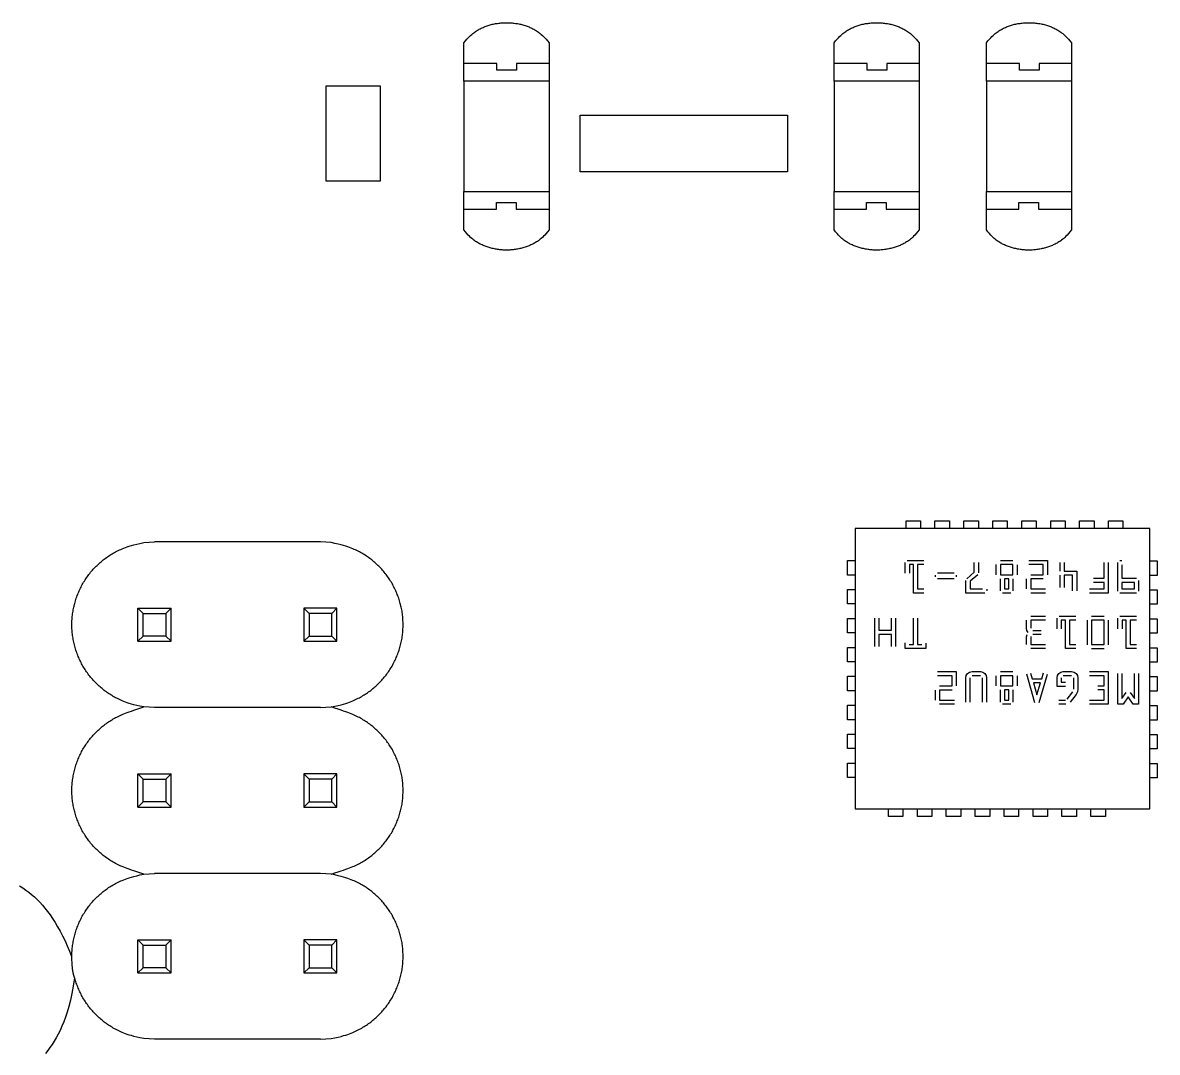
# Model space of a CAD drawing. Header units: inches. Extents: x 0 to 16.6, y 0 to 10.6.
# Drawn here: x 2.737 to 3.89, y 5.6 to 6.647 of the extents above; entities that cross this region are included whole.
import ezdxf

# ---------------------------------------------------------------- set-up
doc = ezdxf.new("R2010")
doc.units = ezdxf.units.IN
doc.header["$LTSCALE"] = 0.5
doc.header["$MEASUREMENT"] = 0
doc.layers.add('Edges', color=7, linetype='Continuous')

# ---------------------------------------------------------------- blocks, each defined once
blk = doc.blocks.new('Arduino Uno pl')
at = {"layer": 'Edges'}
for p, q in [((-21.02, 3.239), (-21.02, 3.553)), ((-19.716, 3.553), (-19.716, 3.239)), ((-15.352, 3.239), (-15.352, 3.553)), ((-14.048, 3.553), (-14.048, 3.239)), ((-13.019, 3.239), (-13.019, 3.553)), ((-11.715, 3.553), (-11.715, 3.239)), ((-20.515, 3.239), (-21.02, 3.239)), ((-21.02, 2.968), (-21.02, 3.239)), ((-20.515, 3.136), (-20.515, 3.239)), ((-20.213, 3.136), (-20.515, 3.136)), ((-19.716, 3.239), (-20.213, 3.239)), ((-20.213, 3.239), (-20.213, 3.136)), ((-19.716, 3.239), (-19.716, 2.968)), ((-14.847, 3.239), (-15.352, 3.239)), ((-15.352, 2.968), (-15.352, 3.239)), ((-14.847, 3.136), (-14.847, 3.239)), ((-14.545, 3.136), (-14.847, 3.136)), ((-14.048, 3.239), (-14.545, 3.239)), ((-14.545, 3.239), (-14.545, 3.136)), ((-14.048, 3.239), (-14.048, 2.968)), ((-12.514, 3.239), (-13.019, 3.239)), ((-13.019, 2.968), (-13.019, 3.239)), ((-12.514, 3.136), (-12.514, 3.239)), ((-12.212, 3.136), (-12.514, 3.136)), ((-11.715, 3.239), (-12.212, 3.239)), ((-12.212, 3.239), (-12.212, 3.136)), ((-11.715, 3.239), (-11.715, 2.968)), ((-19.716, 2.968), (-21.02, 2.968)), ((-21.02, 2.968), (-21.02, 1.277)), ((-19.716, 2.968), (-19.716, 1.277)), ((-14.048, 2.968), (-15.352, 2.968)), ((-15.352, 2.968), (-15.352, 1.277)), ((-14.048, 2.968), (-14.048, 1.277)), ((-11.715, 2.968), (-13.019, 2.968)), ((-13.019, 2.968), (-13.019, 1.277)), ((-11.715, 2.968), (-11.715, 1.277)), ((-23.132, 2.898), (-22.305, 2.898)), ((-23.132, 1.439), (-23.132, 2.898)), ((-22.305, 2.898), (-22.305, 1.439)), ((-19.242, 1.58), (-19.242, 2.445)), ((-19.242, 2.445), (-16.063, 2.445)), ((-16.063, 2.445), (-16.063, 1.58)), ((-16.063, 1.58), (-19.242, 1.58)), ((-22.305, 1.439), (-23.132, 1.439)), ((-21.02, 1.277), (-19.716, 1.277)), ((-21.02, 1.006), (-21.02, 1.277)), ((-19.716, 1.277), (-19.716, 1.006)), ((-15.352, 1.277), (-14.048, 1.277)), ((-15.352, 1.006), (-15.352, 1.277)), ((-14.048, 1.277), (-14.048, 1.006)), ((-13.019, 1.277), (-11.715, 1.277)), ((-13.019, 1.006), (-13.019, 1.277)), ((-11.715, 1.277), (-11.715, 1.006)), ((-20.523, 1.109), (-20.222, 1.109)), ((-20.523, 1.006), (-20.523, 1.109)), ((-20.222, 1.109), (-20.222, 1.006)), ((-14.855, 1.109), (-14.554, 1.109)), ((-14.855, 1.006), (-14.855, 1.109)), ((-14.554, 1.109), (-14.554, 1.006)), ((-12.522, 1.109), (-12.221, 1.109)), ((-12.522, 1.006), (-12.522, 1.109)), ((-12.221, 1.109), (-12.221, 1.006)), ((-21.02, 1.006), (-20.523, 1.006)), ((-21.02, 0.692), (-21.02, 1.006)), ((-20.222, 1.006), (-19.716, 1.006)), ((-19.716, 1.006), (-19.716, 0.692)), ((-15.352, 1.006), (-14.855, 1.006)), ((-15.352, 0.692), (-15.352, 1.006)), ((-14.554, 1.006), (-14.048, 1.006)), ((-14.048, 1.006), (-14.048, 0.692)), ((-13.019, 1.006), (-12.522, 1.006)), ((-13.019, 0.692), (-13.019, 1.006)), ((-12.221, 1.006), (-11.715, 1.006)), ((-11.715, 1.006), (-11.715, 0.692)), ((-14.25, -3.882), (-14.25, -3.764)), ((-14.25, -3.764), (-14.028, -3.764)), ((-14.028, -3.764), (-14.028, -3.882)), ((-13.807, -3.882), (-13.807, -3.764)), ((-13.807, -3.764), (-13.585, -3.764)), ((-13.585, -3.764), (-13.585, -3.882)), ((-13.364, -3.882), (-13.364, -3.764)), ((-13.364, -3.764), (-13.142, -3.764)), ((-13.142, -3.764), (-13.142, -3.882)), ((-12.921, -3.882), (-12.921, -3.764)), ((-12.921, -3.764), (-12.699, -3.764)), ((-12.699, -3.764), (-12.699, -3.882)), ((-12.477, -3.882), (-12.477, -3.764)), ((-12.477, -3.764), (-12.256, -3.764)), ((-12.256, -3.764), (-12.256, -3.882)), ((-12.034, -3.882), (-12.034, -3.764)), ((-12.034, -3.764), (-11.813, -3.764)), ((-11.813, -3.764), (-11.813, -3.882)), ((-11.591, -3.882), (-11.591, -3.764)), ((-11.591, -3.764), (-11.37, -3.764)), ((-11.37, -3.764), (-11.37, -3.882)), ((-11.148, -3.882), (-11.148, -3.764)), ((-11.148, -3.764), (-10.927, -3.764)), ((-10.927, -3.764), (-10.927, -3.882)), ((-14.25, -3.882), (-15.029, -3.882)), ((-15.029, -3.882), (-15.029, -4.375)), ((-14.028, -3.882), (-14.25, -3.882)), ((-13.807, -3.882), (-14.028, -3.882)), ((-13.585, -3.882), (-13.807, -3.882)), ((-13.364, -3.882), (-13.585, -3.882)), ((-13.142, -3.882), (-13.364, -3.882)), ((-12.921, -3.882), (-13.142, -3.882)), ((-12.699, -3.882), (-12.921, -3.882)), ((-12.477, -3.882), (-12.699, -3.882)), ((-12.256, -3.882), (-12.477, -3.882)), ((-12.034, -3.882), (-12.256, -3.882)), ((-11.813, -3.882), (-12.034, -3.882)), ((-11.591, -3.882), (-11.813, -3.882)), ((-11.37, -3.882), (-11.591, -3.882)), ((-11.148, -3.882), (-11.37, -3.882)), ((-10.927, -3.882), (-11.148, -3.882)), ((-10.518, -3.882), (-10.927, -3.882)), ((-10.518, -4.38), (-10.518, -3.882)), ((-25.924, -4.099), (-25.759, -4.088)), ((-23.219, -4.088), (-25.759, -4.088)), ((-23.053, -4.099), (-23.219, -4.088)), ((-15.146, -4.597), (-15.146, -4.375)), ((-15.146, -4.375), (-15.029, -4.375)), ((-15.029, -4.375), (-15.029, -4.597)), ((-14.262, -4.569), (-14.262, -4.405)), ((-14.23, -4.374), (-13.975, -4.374)), ((-14.136, -4.437), (-14.199, -4.437)), ((-14.199, -4.437), (-14.199, -4.569)), ((-14.136, -4.873), (-14.136, -4.437)), ((-13.975, -4.437), (-14.072, -4.437)), ((-14.072, -4.437), (-14.072, -4.81)), ((-13.204, -4.553), (-13.204, -4.406)), ((-13.14, -4.405), (-13.14, -4.565)), ((-12.867, -4.592), (-12.867, -4.437)), ((-12.803, -4.374), (-12.612, -4.374)), ((-12.612, -4.437), (-12.803, -4.437)), ((-12.803, -4.437), (-12.803, -4.592)), ((-12.612, -4.592), (-12.612, -4.437)), ((-12.548, -4.438), (-12.548, -4.592)), ((-12.371, -4.374), (-12.084, -4.374)), ((-12.147, -4.437), (-12.371, -4.437)), ((-12.147, -4.592), (-12.147, -4.437)), ((-12.084, -4.374), (-12.084, -4.592)), ((-11.889, -4.538), (-11.889, -4.405)), ((-11.826, -4.405), (-11.826, -4.537)), ((-11.217, -4.647), (-11.217, -4.405)), ((-11.154, -4.405), (-11.154, -4.873)), ((-11.007, -4.842), (-11.007, -4.406)), ((-10.975, -4.375), (-10.943, -4.375)), ((-10.943, -4.438), (-10.943, -4.647)), ((-10.518, -4.602), (-10.518, -4.38)), ((-10.518, -4.38), (-10.401, -4.38)), ((-10.401, -4.38), (-10.401, -4.602)), ((-15.029, -4.597), (-15.146, -4.597)), ((-15.029, -4.597), (-15.029, -4.819)), ((-13.799, -4.625), (-13.799, -4.597)), ((-13.767, -4.565), (-13.512, -4.565)), ((-13.512, -4.657), (-13.767, -4.657)), ((-13.481, -4.597), (-13.481, -4.625)), ((-13.332, -4.872), (-13.332, -4.678)), ((-13.32, -4.653), (-13.204, -4.553)), ((-13.151, -4.593), (-13.268, -4.692)), ((-13.268, -4.692), (-13.268, -4.809)), ((-12.803, -4.592), (-12.612, -4.592)), ((-12.803, -4.841), (-12.803, -4.655)), ((-12.675, -4.655), (-12.74, -4.655)), ((-12.74, -4.655), (-12.74, -4.81)), ((-12.675, -4.81), (-12.675, -4.655)), ((-12.612, -4.655), (-12.612, -4.841)), ((-12.403, -4.81), (-12.403, -4.656)), ((-12.339, -4.592), (-12.147, -4.592)), ((-12.147, -4.656), (-12.339, -4.656)), ((-12.339, -4.656), (-12.339, -4.81)), ((-11.889, -4.786), (-11.889, -4.601)), ((-11.826, -4.537), (-11.635, -4.537)), ((-11.699, -4.601), (-11.826, -4.601)), ((-11.826, -4.601), (-11.826, -4.786)), ((-11.699, -4.841), (-11.699, -4.601)), ((-11.635, -4.537), (-11.635, -4.841)), ((-11.377, -4.647), (-11.217, -4.647)), ((-10.943, -4.647), (-10.721, -4.647)), ((-10.689, -4.678), (-10.689, -4.842)), ((-10.518, -4.824), (-10.518, -4.602)), ((-10.401, -4.602), (-10.518, -4.602)), ((-15.146, -5.04), (-15.146, -4.819)), ((-15.146, -4.819), (-15.029, -4.819)), ((-15.029, -4.819), (-15.029, -5.04)), ((-14.072, -4.81), (-13.977, -4.81)), ((-13.268, -4.809), (-13.077, -4.809)), ((-13.014, -4.814), (-13.014, -4.841)), ((-12.74, -4.81), (-12.675, -4.81)), ((-12.339, -4.81), (-12.113, -4.81)), ((-11.44, -4.809), (-11.217, -4.809)), ((-11.217, -4.71), (-11.377, -4.71)), ((-11.217, -4.809), (-11.217, -4.71)), ((-10.944, -4.711), (-10.944, -4.81)), ((-10.752, -4.711), (-10.944, -4.711)), ((-10.944, -4.81), (-10.752, -4.81)), ((-10.752, -4.81), (-10.752, -4.711)), ((-10.518, -5.045), (-10.518, -4.824)), ((-10.518, -4.824), (-10.401, -4.824)), ((-10.401, -4.824), (-10.401, -5.045)), ((-13.977, -4.873), (-14.136, -4.873)), ((-13.045, -4.872), (-13.332, -4.872)), ((-12.643, -4.873), (-12.772, -4.873)), ((-12.113, -4.873), (-12.339, -4.873)), ((-11.154, -4.873), (-11.44, -4.873)), ((-10.721, -4.874), (-10.975, -4.874)), ((-26.013, -5.104), (-25.931, -5.185)), ((-26.013, -5.612), (-26.013, -5.104)), ((-26.013, -5.104), (-25.505, -5.104)), ((-25.931, -5.531), (-25.931, -5.185)), ((-25.931, -5.185), (-25.586, -5.185)), ((-25.505, -5.104), (-25.586, -5.185)), ((-25.586, -5.185), (-25.586, -5.531)), ((-25.505, -5.612), (-25.505, -5.104)), ((-23.473, -5.104), (-23.391, -5.185)), ((-22.965, -5.104), (-23.473, -5.104)), ((-23.473, -5.104), (-23.473, -5.612)), ((-23.046, -5.185), (-23.391, -5.185)), ((-23.391, -5.185), (-23.391, -5.531)), ((-22.965, -5.104), (-23.046, -5.185)), ((-23.046, -5.531), (-23.046, -5.185)), ((-22.965, -5.612), (-22.965, -5.104)), ((-15.029, -5.04), (-15.146, -5.04)), ((-15.029, -5.04), (-15.029, -5.262)), ((-10.518, -5.267), (-10.518, -5.045)), ((-10.401, -5.045), (-10.518, -5.045)), ((-15.146, -5.483), (-15.146, -5.262)), ((-15.146, -5.262), (-15.029, -5.262)), ((-15.029, -5.262), (-15.029, -5.483)), ((-14.729, -5.692), (-14.729, -5.256)), ((-14.666, -5.256), (-14.666, -5.443)), ((-14.474, -5.443), (-14.474, -5.256)), ((-14.41, -5.256), (-14.41, -5.692)), ((-14.136, -5.66), (-14.136, -5.256)), ((-14.072, -5.256), (-14.072, -5.66)), ((-12.404, -5.411), (-12.404, -5.288)), ((-12.34, -5.225), (-12.116, -5.225)), ((-12.116, -5.288), (-12.339, -5.288)), ((-12.339, -5.288), (-12.339, -5.411)), ((-11.935, -5.42), (-11.935, -5.256)), ((-11.904, -5.225), (-11.648, -5.225)), ((-11.809, -5.288), (-11.872, -5.288)), ((-11.872, -5.288), (-11.872, -5.42)), ((-11.809, -5.724), (-11.809, -5.288)), ((-11.648, -5.288), (-11.746, -5.288)), ((-11.746, -5.288), (-11.746, -5.661)), ((-11.47, -5.664), (-11.47, -5.286)), ((-11.41, -5.225), (-11.213, -5.225)), ((-11.408, -5.288), (-11.408, -5.661)), ((-11.215, -5.288), (-11.408, -5.288)), ((-11.215, -5.661), (-11.215, -5.288)), ((-11.152, -5.286), (-11.152, -5.664)), ((-11.004, -5.42), (-11.004, -5.256)), ((-10.973, -5.225), (-10.718, -5.225)), ((-10.878, -5.288), (-10.941, -5.288)), ((-10.941, -5.288), (-10.941, -5.42)), ((-10.878, -5.724), (-10.878, -5.288)), ((-10.718, -5.288), (-10.815, -5.288)), ((-10.815, -5.288), (-10.815, -5.661)), ((-10.518, -5.488), (-10.518, -5.267)), ((-10.518, -5.267), (-10.401, -5.267)), ((-10.401, -5.267), (-10.401, -5.488)), ((-26.013, -5.612), (-25.931, -5.531)), ((-25.586, -5.531), (-25.931, -5.531)), ((-25.505, -5.612), (-25.586, -5.531)), ((-23.473, -5.612), (-23.391, -5.531)), ((-23.391, -5.531), (-23.046, -5.531)), ((-22.965, -5.612), (-23.046, -5.531)), ((-15.029, -5.483), (-15.146, -5.483)), ((-15.029, -5.483), (-15.029, -5.705)), ((-14.666, -5.443), (-14.474, -5.443)), ((-14.473, -5.506), (-14.666, -5.506)), ((-14.666, -5.506), (-14.666, -5.692)), ((-14.473, -5.692), (-14.473, -5.506)), ((-12.397, -5.445), (-12.404, -5.411)), ((-12.403, -5.542), (-12.396, -5.505)), ((-12.403, -5.661), (-12.403, -5.542)), ((-12.377, -5.475), (-12.397, -5.445)), ((-12.34, -5.539), (-12.34, -5.661)), ((-12.18, -5.507), (-12.308, -5.507)), ((-12.307, -5.444), (-12.18, -5.444)), ((-10.518, -5.71), (-10.518, -5.488)), ((-10.401, -5.488), (-10.518, -5.488)), ((-26.013, -5.612), (-25.505, -5.612)), ((-23.473, -5.612), (-22.965, -5.612)), ((-15.146, -5.926), (-15.146, -5.705)), ((-15.146, -5.705), (-15.029, -5.705)), ((-15.029, -5.705), (-15.029, -5.926)), ((-14.264, -5.723), (-14.264, -5.637)), ((-13.945, -5.723), (-14.264, -5.723)), ((-14.2, -5.66), (-14.136, -5.66)), ((-14.072, -5.66), (-14.008, -5.66)), ((-13.945, -5.638), (-13.945, -5.723)), ((-12.34, -5.661), (-12.114, -5.661)), ((-12.114, -5.724), (-12.34, -5.724)), ((-11.65, -5.724), (-11.809, -5.724)), ((-11.746, -5.661), (-11.65, -5.661)), ((-11.213, -5.725), (-11.41, -5.725)), ((-11.408, -5.661), (-11.215, -5.661)), ((-10.719, -5.724), (-10.878, -5.724)), ((-10.815, -5.661), (-10.719, -5.661)), ((-10.518, -5.931), (-10.518, -5.71)), ((-10.518, -5.71), (-10.401, -5.71)), ((-10.401, -5.71), (-10.401, -5.931)), ((-15.029, -5.926), (-15.146, -5.926)), ((-15.029, -5.926), (-15.029, -6.148)), ((-13.767, -6.076), (-13.48, -6.076)), ((-13.48, -6.076), (-13.48, -6.294)), ((-13.275, -6.082), (-13.239, -6.075)), ((-13.239, -6.075), (-13.109, -6.075)), ((-13.109, -6.075), (-13.073, -6.082)), ((-13.073, -6.082), (-13.042, -6.103)), ((-12.803, -6.076), (-12.612, -6.076)), ((-11.909, -6.103), (-11.878, -6.082)), ((-11.878, -6.082), (-11.842, -6.075)), ((-11.842, -6.075), (-11.713, -6.075)), ((-11.713, -6.075), (-11.677, -6.082)), ((-11.677, -6.082), (-11.646, -6.103)), ((-11.44, -6.075), (-11.154, -6.075)), ((-11.154, -6.075), (-11.154, -6.575)), ((-10.518, -6.153), (-10.518, -5.931)), ((-10.401, -5.931), (-10.518, -5.931)), ((-15.146, -6.369), (-15.146, -6.148)), ((-15.146, -6.148), (-15.029, -6.148)), ((-15.029, -6.148), (-15.029, -6.369)), ((-13.543, -6.139), (-13.767, -6.139)), ((-13.543, -6.294), (-13.543, -6.139)), ((-13.334, -6.171), (-13.327, -6.134)), ((-13.334, -6.543), (-13.334, -6.171)), ((-13.327, -6.134), (-13.306, -6.103)), ((-13.306, -6.103), (-13.275, -6.082)), ((-13.27, -6.17), (-13.27, -6.543)), ((-13.109, -6.139), (-13.239, -6.139)), ((-13.078, -6.543), (-13.078, -6.17)), ((-13.042, -6.103), (-13.021, -6.134)), ((-13.021, -6.134), (-13.015, -6.17)), ((-13.015, -6.17), (-13.015, -6.543)), ((-12.867, -6.294), (-12.867, -6.139)), ((-12.612, -6.139), (-12.803, -6.139)), ((-12.803, -6.139), (-12.803, -6.294)), ((-12.612, -6.294), (-12.612, -6.139)), ((-12.548, -6.14), (-12.548, -6.294)), ((-12.275, -6.555), (-12.401, -6.116)), ((-12.341, -6.098), (-12.316, -6.184)), ((-12.316, -6.184), (-12.172, -6.184)), ((-12.191, -6.248), (-12.298, -6.248)), ((-12.298, -6.248), (-12.245, -6.429)), ((-12.245, -6.429), (-12.191, -6.248)), ((-12.086, -6.119), (-12.214, -6.552)), ((-12.172, -6.184), (-12.144, -6.092)), ((-11.937, -6.17), (-11.93, -6.134)), ((-11.937, -6.302), (-11.937, -6.17)), ((-11.93, -6.134), (-11.909, -6.103)), ((-11.873, -6.17), (-11.873, -6.238)), ((-11.873, -6.238), (-11.808, -6.238)), ((-11.713, -6.138), (-11.842, -6.138)), ((-11.682, -6.346), (-11.682, -6.171)), ((-11.646, -6.103), (-11.625, -6.134)), ((-11.625, -6.134), (-11.618, -6.17)), ((-11.618, -6.17), (-11.618, -6.345)), ((-11.217, -6.138), (-11.441, -6.138)), ((-11.217, -6.293), (-11.217, -6.138)), ((-11.007, -6.575), (-11.007, -6.107)), ((-10.943, -6.107), (-10.943, -6.487)), ((-10.75, -6.488), (-10.75, -6.107)), ((-10.687, -6.107), (-10.687, -6.575)), ((-10.518, -6.374), (-10.518, -6.153)), ((-10.518, -6.153), (-10.401, -6.153)), ((-10.401, -6.153), (-10.401, -6.374)), ((-15.029, -6.369), (-15.146, -6.369)), ((-15.029, -6.369), (-15.029, -6.591)), ((-13.799, -6.512), (-13.799, -6.358)), ((-13.735, -6.294), (-13.543, -6.294)), ((-13.543, -6.358), (-13.735, -6.358)), ((-13.735, -6.358), (-13.735, -6.512)), ((-12.803, -6.294), (-12.612, -6.294)), ((-12.803, -6.543), (-12.803, -6.357)), ((-12.675, -6.357), (-12.74, -6.357)), ((-12.74, -6.357), (-12.74, -6.512)), ((-12.675, -6.512), (-12.675, -6.357)), ((-12.612, -6.357), (-12.612, -6.543)), ((-11.808, -6.302), (-11.937, -6.302)), ((-11.781, -6.497), (-11.693, -6.383)), ((-11.643, -6.424), (-11.736, -6.543)), ((-11.624, -6.388), (-11.643, -6.424)), ((-11.618, -6.345), (-11.624, -6.388)), ((-11.313, -6.293), (-11.217, -6.293)), ((-11.217, -6.357), (-11.313, -6.357)), ((-11.217, -6.511), (-11.217, -6.357)), ((-10.943, -6.487), (-10.879, -6.396)), ((-10.815, -6.395), (-10.75, -6.488)), ((-10.518, -6.596), (-10.518, -6.374)), ((-10.401, -6.374), (-10.518, -6.374)), ((-15.146, -6.813), (-15.146, -6.591)), ((-15.146, -6.591), (-15.029, -6.591)), ((-15.029, -6.591), (-15.029, -6.813)), ((-13.735, -6.512), (-13.509, -6.512)), ((-13.509, -6.575), (-13.735, -6.575)), ((-12.643, -6.575), (-12.772, -6.575)), ((-12.74, -6.512), (-12.675, -6.512)), ((-11.907, -6.511), (-11.807, -6.511)), ((-11.802, -6.575), (-11.907, -6.575)), ((-11.44, -6.511), (-11.217, -6.511)), ((-11.154, -6.575), (-11.44, -6.575)), ((-10.926, -6.575), (-11.007, -6.575)), ((-10.846, -6.462), (-10.926, -6.575)), ((-10.769, -6.575), (-10.846, -6.462)), ((-10.687, -6.575), (-10.769, -6.575)), ((-10.518, -6.817), (-10.518, -6.596)), ((-10.518, -6.596), (-10.401, -6.596)), ((-10.401, -6.596), (-10.401, -6.817)), ((-25.759, -6.628), (-25.924, -6.617)), ((-23.219, -6.628), (-25.759, -6.628)), ((-23.219, -6.628), (-23.053, -6.617)), ((-15.029, -6.813), (-15.146, -6.813)), ((-15.029, -6.813), (-15.029, -7.034)), ((-10.518, -7.039), (-10.518, -6.817)), ((-10.401, -6.817), (-10.518, -6.817)), ((-15.146, -7.256), (-15.146, -7.034)), ((-15.146, -7.034), (-15.029, -7.034)), ((-15.029, -7.034), (-15.029, -7.256)), ((-10.518, -7.261), (-10.518, -7.039)), ((-10.518, -7.039), (-10.401, -7.039)), ((-10.401, -7.039), (-10.401, -7.261)), ((-15.029, -7.256), (-15.146, -7.256)), ((-15.029, -7.256), (-15.029, -7.477)), ((-10.518, -7.482), (-10.518, -7.261)), ((-10.401, -7.261), (-10.518, -7.261)), ((-26.013, -7.644), (-25.931, -7.725)), ((-26.013, -8.152), (-26.013, -7.644)), ((-26.013, -7.644), (-25.505, -7.644)), ((-25.505, -7.644), (-25.586, -7.725)), ((-25.505, -8.152), (-25.505, -7.644)), ((-23.473, -7.644), (-23.391, -7.725)), ((-22.965, -7.644), (-23.473, -7.644)), ((-23.473, -7.644), (-23.473, -8.152)), ((-22.965, -7.644), (-23.046, -7.725)), ((-22.965, -8.152), (-22.965, -7.644)), ((-15.146, -7.699), (-15.146, -7.477)), ((-15.146, -7.477), (-15.029, -7.477)), ((-15.029, -7.477), (-15.029, -7.699)), ((-10.518, -7.704), (-10.518, -7.482)), ((-10.518, -7.482), (-10.401, -7.482)), ((-10.401, -7.482), (-10.401, -7.704)), ((-25.931, -8.071), (-25.931, -7.725)), ((-25.931, -7.725), (-25.586, -7.725)), ((-25.586, -7.725), (-25.586, -8.071)), ((-23.046, -7.725), (-23.391, -7.725)), ((-23.391, -7.725), (-23.391, -8.071)), ((-23.046, -8.071), (-23.046, -7.725)), ((-15.029, -7.699), (-15.146, -7.699)), ((-15.029, -7.699), (-15.029, -8.178)), ((-10.518, -8.178), (-10.518, -7.704)), ((-10.401, -7.704), (-10.518, -7.704)), ((-26.013, -8.152), (-25.931, -8.071)), ((-26.013, -8.152), (-25.505, -8.152)), ((-25.586, -8.071), (-25.931, -8.071)), ((-25.505, -8.152), (-25.586, -8.071)), ((-23.473, -8.152), (-23.391, -8.071)), ((-23.473, -8.152), (-22.965, -8.152)), ((-23.391, -8.071), (-23.046, -8.071)), ((-22.965, -8.152), (-23.046, -8.071)), ((-15.029, -8.178), (-14.519, -8.178)), ((-14.519, -8.295), (-14.519, -8.178)), ((-14.519, -8.178), (-14.298, -8.178)), ((-14.298, -8.295), (-14.519, -8.295)), ((-14.298, -8.178), (-14.076, -8.178)), ((-14.298, -8.178), (-14.298, -8.295)), ((-14.076, -8.295), (-14.076, -8.178)), ((-14.076, -8.178), (-13.854, -8.178)), ((-13.854, -8.295), (-14.076, -8.295)), ((-13.854, -8.178), (-13.633, -8.178)), ((-13.854, -8.178), (-13.854, -8.295)), ((-13.633, -8.295), (-13.633, -8.178)), ((-13.633, -8.178), (-13.411, -8.178)), ((-13.411, -8.295), (-13.633, -8.295)), ((-13.411, -8.178), (-13.19, -8.178)), ((-13.411, -8.178), (-13.411, -8.295)), ((-13.19, -8.295), (-13.19, -8.178)), ((-13.19, -8.178), (-12.968, -8.178)), ((-12.968, -8.295), (-13.19, -8.295)), ((-12.968, -8.178), (-12.747, -8.178)), ((-12.968, -8.178), (-12.968, -8.295)), ((-12.747, -8.295), (-12.747, -8.178)), ((-12.747, -8.178), (-12.525, -8.178)), ((-12.525, -8.295), (-12.747, -8.295)), ((-12.525, -8.178), (-12.304, -8.178)), ((-12.525, -8.178), (-12.525, -8.295)), ((-12.304, -8.295), (-12.304, -8.178)), ((-12.304, -8.178), (-12.082, -8.178)), ((-12.082, -8.295), (-12.304, -8.295)), ((-12.082, -8.178), (-11.861, -8.178)), ((-12.082, -8.178), (-12.082, -8.295)), ((-11.861, -8.295), (-11.861, -8.178)), ((-11.861, -8.178), (-11.639, -8.178)), ((-11.639, -8.295), (-11.861, -8.295)), ((-11.639, -8.178), (-11.417, -8.178)), ((-11.639, -8.178), (-11.639, -8.295)), ((-11.417, -8.295), (-11.417, -8.178)), ((-11.417, -8.178), (-11.196, -8.178)), ((-11.196, -8.295), (-11.417, -8.295)), ((-11.196, -8.178), (-10.518, -8.178)), ((-11.196, -8.178), (-11.196, -8.295)), ((-25.924, -9.179), (-25.759, -9.168)), ((-23.219, -9.168), (-25.759, -9.168)), ((-23.053, -9.179), (-23.219, -9.168)), ((-26.013, -10.184), (-25.931, -10.265)), ((-26.013, -10.692), (-26.013, -10.184)), ((-26.013, -10.184), (-25.505, -10.184)), ((-25.505, -10.184), (-25.586, -10.265)), ((-25.505, -10.692), (-25.505, -10.184)), ((-23.473, -10.184), (-23.391, -10.265)), ((-22.965, -10.184), (-23.473, -10.184)), ((-23.473, -10.184), (-23.473, -10.692)), ((-22.965, -10.184), (-23.046, -10.265)), ((-22.965, -10.692), (-22.965, -10.184)), ((-25.931, -10.611), (-25.931, -10.265)), ((-25.931, -10.265), (-25.586, -10.265)), ((-25.586, -10.265), (-25.586, -10.611)), ((-23.046, -10.265), (-23.391, -10.265)), ((-23.391, -10.265), (-23.391, -10.611)), ((-23.046, -10.611), (-23.046, -10.265)), ((-26.013, -10.692), (-25.931, -10.611)), ((-26.013, -10.692), (-25.505, -10.692)), ((-25.586, -10.611), (-25.931, -10.611)), ((-25.505, -10.692), (-25.586, -10.611)), ((-23.473, -10.692), (-23.391, -10.611)), ((-23.473, -10.692), (-22.965, -10.692)), ((-23.391, -10.611), (-23.046, -10.611)), ((-22.965, -10.692), (-23.046, -10.611)), ((-25.759, -11.708), (-25.924, -11.697)), ((-23.219, -11.708), (-25.759, -11.708)), ((-23.219, -11.708), (-23.053, -11.697))]:
    blk.add_line(p, q, dxfattribs=at)
for points in [[(-21.02, 3.553), (-20.996, 3.584), (-20.974, 3.611), (-20.954, 3.634), (-20.935, 3.653), (-20.918, 3.67), (-20.901, 3.685), (-20.885, 3.698), (-20.87, 3.71), (-20.855, 3.721), (-20.841, 3.731), (-20.827, 3.74), (-20.813, 3.749), (-20.799, 3.757), (-20.785, 3.765), (-20.771, 3.772), (-20.756, 3.779), (-20.742, 3.786), (-20.727, 3.792), (-20.713, 3.799), (-20.697, 3.805), (-20.682, 3.81), (-20.667, 3.816), (-20.651, 3.821), (-20.635, 3.826), (-20.62, 3.83), (-20.603, 3.835), (-20.587, 3.839), (-20.571, 3.842), (-20.554, 3.846), (-20.538, 3.849), (-20.521, 3.852), (-20.504, 3.854), (-20.488, 3.857), (-20.471, 3.859), (-20.454, 3.86), (-20.437, 3.862), (-20.42, 3.863), (-20.403, 3.864), (-20.385, 3.864), (-20.368, 3.864), (-20.351, 3.864), (-20.334, 3.864), (-20.317, 3.863), (-20.3, 3.862), (-20.283, 3.86), (-20.266, 3.859), (-20.249, 3.857), (-20.232, 3.854), (-20.215, 3.852), (-20.199, 3.849), (-20.182, 3.846), (-20.166, 3.842), (-20.149, 3.839), (-20.133, 3.835), (-20.117, 3.83), (-20.101, 3.826), (-20.085, 3.821), (-20.07, 3.816), (-20.054, 3.81), (-20.039, 3.805), (-20.024, 3.799), (-20.009, 3.792), (-19.995, 3.786), (-19.98, 3.779), (-19.966, 3.772), (-19.952, 3.765), (-19.938, 3.757), (-19.924, 3.749), (-19.91, 3.74), (-19.896, 3.731), (-19.881, 3.721), (-19.867, 3.71), (-19.851, 3.698), (-19.836, 3.685), (-19.819, 3.67), (-19.801, 3.653), (-19.782, 3.634), (-19.762, 3.611), (-19.74, 3.584), (-19.716, 3.553)], [(-15.352, 3.553), (-15.328, 3.584), (-15.306, 3.611), (-15.286, 3.634), (-15.267, 3.653), (-15.25, 3.67), (-15.233, 3.685), (-15.217, 3.698), (-15.202, 3.71), (-15.187, 3.721), (-15.173, 3.731), (-15.159, 3.74), (-15.145, 3.749), (-15.131, 3.757), (-15.117, 3.765), (-15.103, 3.772), (-15.088, 3.779), (-15.074, 3.786), (-15.059, 3.792), (-15.045, 3.799), (-15.029, 3.805), (-15.014, 3.81), (-14.999, 3.816), (-14.983, 3.821), (-14.967, 3.826), (-14.952, 3.83), (-14.935, 3.835), (-14.919, 3.839), (-14.903, 3.842), (-14.886, 3.846), (-14.87, 3.849), (-14.853, 3.852), (-14.836, 3.854), (-14.82, 3.857), (-14.803, 3.859), (-14.786, 3.86), (-14.769, 3.862), (-14.752, 3.863), (-14.735, 3.864), (-14.717, 3.864), (-14.7, 3.864), (-14.683, 3.864), (-14.666, 3.864), (-14.649, 3.863), (-14.632, 3.862), (-14.615, 3.86), (-14.598, 3.859), (-14.581, 3.857), (-14.564, 3.854), (-14.547, 3.852), (-14.531, 3.849), (-14.514, 3.846), (-14.498, 3.842), (-14.481, 3.839), (-14.465, 3.835), (-14.449, 3.83), (-14.433, 3.826), (-14.417, 3.821), (-14.402, 3.816), (-14.386, 3.81), (-14.371, 3.805), (-14.356, 3.799), (-14.341, 3.792), (-14.327, 3.786), (-14.312, 3.779), (-14.298, 3.772), (-14.284, 3.765), (-14.27, 3.757), (-14.256, 3.749), (-14.242, 3.74), (-14.228, 3.731), (-14.213, 3.721), (-14.199, 3.71), (-14.183, 3.698), (-14.168, 3.685), (-14.151, 3.67), (-14.133, 3.653), (-14.114, 3.634), (-14.094, 3.611), (-14.072, 3.584), (-14.048, 3.553)], [(-13.019, 3.553), (-12.995, 3.584), (-12.973, 3.611), (-12.953, 3.634), (-12.934, 3.653), (-12.917, 3.67), (-12.9, 3.685), (-12.884, 3.698), (-12.869, 3.71), (-12.854, 3.721), (-12.84, 3.731), (-12.826, 3.74), (-12.812, 3.749), (-12.798, 3.757), (-12.784, 3.765), (-12.77, 3.772), (-12.755, 3.779), (-12.741, 3.786), (-12.726, 3.792), (-12.712, 3.799), (-12.696, 3.805), (-12.681, 3.81), (-12.666, 3.816), (-12.65, 3.821), (-12.634, 3.826), (-12.619, 3.83), (-12.602, 3.835), (-12.586, 3.839), (-12.57, 3.842), (-12.553, 3.846), (-12.537, 3.849), (-12.52, 3.852), (-12.503, 3.854), (-12.487, 3.857), (-12.47, 3.859), (-12.453, 3.86), (-12.436, 3.862), (-12.419, 3.863), (-12.402, 3.864), (-12.384, 3.864), (-12.367, 3.864), (-12.35, 3.864), (-12.333, 3.864), (-12.316, 3.863), (-12.299, 3.862), (-12.282, 3.86), (-12.265, 3.859), (-12.248, 3.857), (-12.231, 3.854), (-12.214, 3.852), (-12.198, 3.849), (-12.181, 3.846), (-12.165, 3.842), (-12.148, 3.839), (-12.132, 3.835), (-12.116, 3.83), (-12.1, 3.826), (-12.084, 3.821), (-12.069, 3.816), (-12.053, 3.81), (-12.038, 3.805), (-12.023, 3.799), (-12.008, 3.792), (-11.994, 3.786), (-11.979, 3.779), (-11.965, 3.772), (-11.951, 3.765), (-11.937, 3.757), (-11.923, 3.749), (-11.909, 3.74), (-11.895, 3.731), (-11.88, 3.721), (-11.866, 3.71), (-11.85, 3.698), (-11.835, 3.685), (-11.818, 3.67), (-11.8, 3.653), (-11.781, 3.634), (-11.761, 3.611), (-11.739, 3.584), (-11.715, 3.553)], [(-19.716, 0.692), (-19.74, 0.661), (-19.762, 0.634), (-19.782, 0.611), (-19.801, 0.592), (-19.819, 0.575), (-19.836, 0.56), (-19.851, 0.547), (-19.867, 0.535), (-19.881, 0.524), (-19.896, 0.514), (-19.91, 0.505), (-19.924, 0.496), (-19.938, 0.488), (-19.952, 0.48), (-19.966, 0.473), (-19.98, 0.466), (-19.995, 0.459), (-20.009, 0.453), (-20.024, 0.446), (-20.039, 0.44), (-20.054, 0.435), (-20.07, 0.429), (-20.085, 0.424), (-20.101, 0.419), (-20.117, 0.415), (-20.133, 0.41), (-20.149, 0.406), (-20.166, 0.403), (-20.182, 0.399), (-20.199, 0.396), (-20.215, 0.393), (-20.232, 0.391), (-20.249, 0.388), (-20.266, 0.386), (-20.283, 0.385), (-20.3, 0.383), (-20.317, 0.382), (-20.334, 0.382), (-20.351, 0.381), (-20.368, 0.381), (-20.385, 0.381), (-20.403, 0.382), (-20.42, 0.382), (-20.437, 0.383), (-20.454, 0.385), (-20.471, 0.386), (-20.488, 0.388), (-20.504, 0.391), (-20.521, 0.393), (-20.538, 0.396), (-20.554, 0.399), (-20.571, 0.403), (-20.587, 0.406), (-20.603, 0.41), (-20.62, 0.415), (-20.635, 0.419), (-20.651, 0.424), (-20.667, 0.429), (-20.682, 0.435), (-20.697, 0.44), (-20.713, 0.446), (-20.727, 0.453), (-20.742, 0.459), (-20.756, 0.466), (-20.771, 0.473), (-20.785, 0.48), (-20.799, 0.488), (-20.813, 0.496), (-20.827, 0.505), (-20.841, 0.514), (-20.855, 0.524), (-20.87, 0.535), (-20.885, 0.547), (-20.901, 0.56), (-20.918, 0.575), (-20.935, 0.592), (-20.954, 0.611), (-20.974, 0.634), (-20.996, 0.661), (-21.02, 0.692)], [(-14.048, 0.692), (-14.072, 0.661), (-14.094, 0.634), (-14.114, 0.611), (-14.133, 0.592), (-14.151, 0.575), (-14.168, 0.56), (-14.183, 0.547), (-14.199, 0.535), (-14.213, 0.524), (-14.228, 0.514), (-14.242, 0.505), (-14.256, 0.496), (-14.27, 0.488), (-14.284, 0.48), (-14.298, 0.473), (-14.312, 0.466), (-14.327, 0.459), (-14.341, 0.453), (-14.356, 0.446), (-14.371, 0.44), (-14.386, 0.435), (-14.402, 0.429), (-14.417, 0.424), (-14.433, 0.419), (-14.449, 0.415), (-14.465, 0.41), (-14.481, 0.406), (-14.498, 0.403), (-14.514, 0.399), (-14.531, 0.396), (-14.547, 0.393), (-14.564, 0.391), (-14.581, 0.388), (-14.598, 0.386), (-14.615, 0.385), (-14.632, 0.383), (-14.649, 0.382), (-14.666, 0.382), (-14.683, 0.381), (-14.7, 0.381), (-14.717, 0.381), (-14.735, 0.382), (-14.752, 0.382), (-14.769, 0.383), (-14.786, 0.385), (-14.803, 0.386), (-14.82, 0.388), (-14.836, 0.391), (-14.853, 0.393), (-14.87, 0.396), (-14.886, 0.399), (-14.903, 0.403), (-14.919, 0.406), (-14.935, 0.41), (-14.952, 0.415), (-14.967, 0.419), (-14.983, 0.424), (-14.999, 0.429), (-15.014, 0.435), (-15.029, 0.44), (-15.045, 0.446), (-15.059, 0.453), (-15.074, 0.459), (-15.088, 0.466), (-15.103, 0.473), (-15.117, 0.48), (-15.131, 0.488), (-15.145, 0.496), (-15.159, 0.505), (-15.173, 0.514), (-15.187, 0.524), (-15.202, 0.535), (-15.217, 0.547), (-15.233, 0.56), (-15.25, 0.575), (-15.267, 0.592), (-15.286, 0.611), (-15.306, 0.634), (-15.328, 0.661), (-15.352, 0.692)], [(-11.715, 0.692), (-11.739, 0.661), (-11.761, 0.634), (-11.781, 0.611), (-11.8, 0.592), (-11.818, 0.575), (-11.835, 0.56), (-11.85, 0.547), (-11.866, 0.535), (-11.88, 0.524), (-11.895, 0.514), (-11.909, 0.505), (-11.923, 0.496), (-11.937, 0.488), (-11.951, 0.48), (-11.965, 0.473), (-11.979, 0.466), (-11.994, 0.459), (-12.008, 0.453), (-12.023, 0.446), (-12.038, 0.44), (-12.053, 0.435), (-12.069, 0.429), (-12.084, 0.424), (-12.1, 0.419), (-12.116, 0.415), (-12.132, 0.41), (-12.148, 0.406), (-12.165, 0.403), (-12.181, 0.399), (-12.198, 0.396), (-12.214, 0.393), (-12.231, 0.391), (-12.248, 0.388), (-12.265, 0.386), (-12.282, 0.385), (-12.299, 0.383), (-12.316, 0.382), (-12.333, 0.382), (-12.35, 0.381), (-12.367, 0.381), (-12.384, 0.381), (-12.402, 0.382), (-12.419, 0.382), (-12.436, 0.383), (-12.453, 0.385), (-12.47, 0.386), (-12.487, 0.388), (-12.503, 0.391), (-12.52, 0.393), (-12.537, 0.396), (-12.553, 0.399), (-12.57, 0.403), (-12.586, 0.406), (-12.602, 0.41), (-12.619, 0.415), (-12.634, 0.419), (-12.65, 0.424), (-12.666, 0.429), (-12.681, 0.435), (-12.696, 0.44), (-12.712, 0.446), (-12.726, 0.453), (-12.741, 0.459), (-12.755, 0.466), (-12.77, 0.473), (-12.784, 0.48), (-12.798, 0.488), (-12.812, 0.496), (-12.826, 0.505), (-12.84, 0.514), (-12.854, 0.524), (-12.869, 0.535), (-12.884, 0.547), (-12.9, 0.56), (-12.917, 0.575), (-12.934, 0.592), (-12.953, 0.611), (-12.973, 0.634), (-12.995, 0.661), (-13.019, 0.692)], [(-25.924, -6.617), (-25.982, -6.605), (-26.032, -6.594), (-26.076, -6.583), (-26.114, -6.572), (-26.148, -6.562), (-26.178, -6.552), (-26.205, -6.542), (-26.23, -6.533), (-26.254, -6.523), (-26.276, -6.514), (-26.297, -6.504), (-26.317, -6.495), (-26.337, -6.485), (-26.355, -6.475), (-26.374, -6.465), (-26.392, -6.455), (-26.41, -6.444), (-26.427, -6.434), (-26.445, -6.423), (-26.462, -6.411), (-26.479, -6.4), (-26.496, -6.388), (-26.513, -6.375), (-26.53, -6.363), (-26.546, -6.35), (-26.562, -6.337), (-26.578, -6.324), (-26.594, -6.31), (-26.609, -6.297), (-26.624, -6.282), (-26.639, -6.268), (-26.654, -6.254), (-26.669, -6.239), (-26.683, -6.224), (-26.697, -6.209), (-26.711, -6.193), (-26.724, -6.177), (-26.738, -6.162), (-26.751, -6.145), (-26.763, -6.129), (-26.776, -6.113), (-26.788, -6.096), (-26.8, -6.079), (-26.812, -6.062), (-26.823, -6.044), (-26.834, -6.027), (-26.845, -6.009), (-26.855, -5.991), (-26.866, -5.973), (-26.876, -5.955), (-26.885, -5.937), (-26.894, -5.918), (-26.903, -5.9), (-26.912, -5.881), (-26.921, -5.862), (-26.929, -5.843), (-26.936, -5.824), (-26.944, -5.804), (-26.951, -5.785), (-26.958, -5.765), (-26.964, -5.746), (-26.971, -5.726), (-26.976, -5.706), (-26.982, -5.686), (-26.987, -5.666), (-26.992, -5.646), (-26.996, -5.626), (-27.001, -5.605), (-27.005, -5.585), (-27.008, -5.564), (-27.011, -5.544), (-27.014, -5.523), (-27.017, -5.503), (-27.019, -5.482), (-27.021, -5.462), (-27.022, -5.441), (-27.024, -5.42), (-27.024, -5.4), (-27.025, -5.379), (-27.025, -5.358), (-27.025, -5.337), (-27.024, -5.317), (-27.024, -5.296), (-27.022, -5.275), (-27.021, -5.255), (-27.019, -5.234), (-27.017, -5.213), (-27.014, -5.193), (-27.011, -5.172), (-27.008, -5.152), (-27.005, -5.132), (-27.001, -5.111), (-26.996, -5.091), (-26.992, -5.071), (-26.987, -5.05), (-26.982, -5.03), (-26.976, -5.01), (-26.971, -4.991), (-26.964, -4.971), (-26.958, -4.951), (-26.951, -4.932), (-26.944, -4.912), (-26.936, -4.893), (-26.929, -4.874), (-26.921, -4.855), (-26.912, -4.836), (-26.903, -4.817), (-26.894, -4.798), (-26.885, -4.78), (-26.876, -4.761), (-26.866, -4.743), (-26.855, -4.725), (-26.845, -4.707), (-26.834, -4.689), (-26.823, -4.672), (-26.812, -4.655), (-26.8, -4.638), (-26.788, -4.621), (-26.776, -4.604), (-26.763, -4.587), (-26.751, -4.571), (-26.738, -4.555), (-26.724, -4.539), (-26.711, -4.523), (-26.697, -4.508), (-26.683, -4.493), (-26.669, -4.478), (-26.654, -4.463), (-26.639, -4.448), (-26.624, -4.434), (-26.609, -4.42), (-26.594, -4.406), (-26.578, -4.393), (-26.562, -4.379), (-26.546, -4.366), (-26.53, -4.354), (-26.513, -4.341), (-26.496, -4.329), (-26.479, -4.317), (-26.462, -4.305), (-26.445, -4.294), (-26.427, -4.283), (-26.41, -4.272), (-26.392, -4.261), (-26.374, -4.251), (-26.355, -4.241), (-26.337, -4.232), (-26.317, -4.222), (-26.297, -4.212), (-26.276, -4.203), (-26.254, -4.193), (-26.23, -4.184), (-26.205, -4.174), (-26.178, -4.164), (-26.148, -4.154), (-26.114, -4.144), (-26.076, -4.133), (-26.032, -4.122), (-25.982, -4.111), (-25.924, -4.099)], [(-23.053, -6.617), (-22.996, -6.605), (-22.945, -6.594), (-22.901, -6.583), (-22.863, -6.572), (-22.829, -6.562), (-22.799, -6.552), (-22.772, -6.542), (-22.747, -6.533), (-22.724, -6.523), (-22.702, -6.514), (-22.68, -6.504), (-22.66, -6.495), (-22.641, -6.485), (-22.622, -6.475), (-22.604, -6.465), (-22.585, -6.455), (-22.568, -6.444), (-22.55, -6.434), (-22.532, -6.423), (-22.515, -6.411), (-22.498, -6.4), (-22.481, -6.388), (-22.464, -6.375), (-22.448, -6.363), (-22.431, -6.35), (-22.415, -6.337), (-22.399, -6.324), (-22.384, -6.31), (-22.368, -6.297), (-22.353, -6.282), (-22.338, -6.268), (-22.323, -6.254), (-22.309, -6.239), (-22.294, -6.224), (-22.28, -6.209), (-22.267, -6.193), (-22.253, -6.177), (-22.24, -6.162), (-22.227, -6.145), (-22.214, -6.129), (-22.201, -6.113), (-22.189, -6.096), (-22.177, -6.079), (-22.166, -6.062), (-22.154, -6.044), (-22.143, -6.027), (-22.132, -6.009), (-22.122, -5.991), (-22.112, -5.973), (-22.102, -5.955), (-22.092, -5.937), (-22.083, -5.918), (-22.074, -5.9), (-22.065, -5.881), (-22.057, -5.862), (-22.049, -5.843), (-22.041, -5.824), (-22.033, -5.804), (-22.026, -5.785), (-22.019, -5.765), (-22.013, -5.746), (-22.007, -5.726), (-22.001, -5.706), (-21.995, -5.686), (-21.99, -5.666), (-21.985, -5.646), (-21.981, -5.626), (-21.977, -5.605), (-21.973, -5.585), (-21.969, -5.564), (-21.966, -5.544), (-21.963, -5.523), (-21.961, -5.503), (-21.958, -5.482), (-21.957, -5.462), (-21.955, -5.441), (-21.954, -5.42), (-21.953, -5.4), (-21.952, -5.379), (-21.952, -5.358), (-21.952, -5.337), (-21.953, -5.317), (-21.954, -5.296), (-21.955, -5.275), (-21.957, -5.255), (-21.958, -5.234), (-21.961, -5.213), (-21.963, -5.193), (-21.966, -5.172), (-21.969, -5.152), (-21.973, -5.132), (-21.977, -5.111), (-21.981, -5.091), (-21.985, -5.071), (-21.99, -5.05), (-21.995, -5.03), (-22.001, -5.01), (-22.007, -4.991), (-22.013, -4.971), (-22.019, -4.951), (-22.026, -4.932), (-22.033, -4.912), (-22.041, -4.893), (-22.049, -4.874), (-22.057, -4.855), (-22.065, -4.836), (-22.074, -4.817), (-22.083, -4.798), (-22.092, -4.78), (-22.102, -4.761), (-22.112, -4.743), (-22.122, -4.725), (-22.132, -4.707), (-22.143, -4.689), (-22.154, -4.672), (-22.166, -4.655), (-22.177, -4.638), (-22.189, -4.621), (-22.201, -4.604), (-22.214, -4.587), (-22.227, -4.571), (-22.24, -4.555), (-22.253, -4.539), (-22.267, -4.523), (-22.28, -4.508), (-22.294, -4.493), (-22.309, -4.478), (-22.323, -4.463), (-22.338, -4.448), (-22.353, -4.434), (-22.368, -4.42), (-22.384, -4.406), (-22.399, -4.393), (-22.415, -4.379), (-22.431, -4.366), (-22.448, -4.354), (-22.464, -4.341), (-22.481, -4.329), (-22.498, -4.317), (-22.515, -4.305), (-22.532, -4.294), (-22.55, -4.283), (-22.568, -4.272), (-22.585, -4.261), (-22.604, -4.251), (-22.622, -4.241), (-22.641, -4.232), (-22.66, -4.222), (-22.68, -4.212), (-22.702, -4.203), (-22.724, -4.193), (-22.747, -4.184), (-22.772, -4.174), (-22.799, -4.164), (-22.829, -4.154), (-22.863, -4.144), (-22.901, -4.133), (-22.945, -4.122), (-22.996, -4.111), (-23.053, -4.099)], [(-25.924, -9.179), (-25.982, -9.16), (-26.032, -9.143), (-26.076, -9.128), (-26.114, -9.115), (-26.148, -9.103), (-26.178, -9.092), (-26.205, -9.082), (-26.23, -9.073), (-26.254, -9.063), (-26.276, -9.054), (-26.297, -9.044), (-26.317, -9.035), (-26.337, -9.025), (-26.355, -9.015), (-26.374, -9.005), (-26.392, -8.995), (-26.41, -8.984), (-26.427, -8.974), (-26.445, -8.963), (-26.462, -8.951), (-26.479, -8.94), (-26.496, -8.928), (-26.513, -8.915), (-26.53, -8.903), (-26.546, -8.89), (-26.562, -8.877), (-26.578, -8.864), (-26.594, -8.85), (-26.609, -8.837), (-26.624, -8.822), (-26.639, -8.808), (-26.654, -8.794), (-26.669, -8.779), (-26.683, -8.764), (-26.697, -8.749), (-26.711, -8.733), (-26.724, -8.717), (-26.738, -8.702), (-26.751, -8.685), (-26.763, -8.669), (-26.776, -8.653), (-26.788, -8.636), (-26.8, -8.619), (-26.812, -8.602), (-26.823, -8.584), (-26.834, -8.567), (-26.845, -8.549), (-26.855, -8.531), (-26.866, -8.513), (-26.876, -8.495), (-26.885, -8.477), (-26.894, -8.458), (-26.903, -8.44), (-26.912, -8.421), (-26.921, -8.402), (-26.929, -8.383), (-26.936, -8.364), (-26.944, -8.344), (-26.951, -8.325), (-26.958, -8.305), (-26.964, -8.286), (-26.971, -8.266), (-26.976, -8.246), (-26.982, -8.226), (-26.987, -8.206), (-26.992, -8.186), (-26.996, -8.166), (-27.001, -8.145), (-27.005, -8.125), (-27.008, -8.104), (-27.011, -8.084), (-27.014, -8.063), (-27.017, -8.043), (-27.019, -8.022), (-27.021, -8.002), (-27.022, -7.981), (-27.024, -7.96), (-27.024, -7.94), (-27.025, -7.919), (-27.025, -7.898), (-27.025, -7.877), (-27.024, -7.857), (-27.024, -7.836), (-27.022, -7.815), (-27.021, -7.795), (-27.019, -7.774), (-27.017, -7.753), (-27.014, -7.733), (-27.011, -7.712), (-27.008, -7.692), (-27.005, -7.672), (-27.001, -7.651), (-26.996, -7.631), (-26.992, -7.611), (-26.987, -7.59), (-26.982, -7.57), (-26.976, -7.55), (-26.971, -7.531), (-26.964, -7.511), (-26.958, -7.491), (-26.951, -7.472), (-26.944, -7.452), (-26.936, -7.433), (-26.929, -7.414), (-26.921, -7.395), (-26.912, -7.376), (-26.903, -7.357), (-26.894, -7.338), (-26.885, -7.32), (-26.876, -7.301), (-26.866, -7.283), (-26.855, -7.265), (-26.845, -7.247), (-26.834, -7.229), (-26.823, -7.212), (-26.812, -7.195), (-26.8, -7.178), (-26.788, -7.161), (-26.776, -7.144), (-26.763, -7.127), (-26.751, -7.111), (-26.738, -7.095), (-26.724, -7.079), (-26.711, -7.063), (-26.697, -7.048), (-26.683, -7.033), (-26.669, -7.018), (-26.654, -7.003), (-26.639, -6.988), (-26.624, -6.974), (-26.609, -6.96), (-26.594, -6.946), (-26.578, -6.933), (-26.562, -6.919), (-26.546, -6.906), (-26.53, -6.894), (-26.513, -6.881), (-26.496, -6.869), (-26.479, -6.857), (-26.462, -6.845), (-26.445, -6.834), (-26.427, -6.823), (-26.41, -6.812), (-26.392, -6.801), (-26.374, -6.791), (-26.355, -6.781), (-26.337, -6.772), (-26.317, -6.762), (-26.297, -6.752), (-26.276, -6.743), (-26.254, -6.733), (-26.23, -6.724), (-26.205, -6.714), (-26.178, -6.704), (-26.148, -6.693), (-26.114, -6.681), (-26.076, -6.668), (-26.032, -6.653), (-25.982, -6.636), (-25.924, -6.617)], [(-23.053, -9.179), (-22.996, -9.16), (-22.945, -9.143), (-22.901, -9.128), (-22.863, -9.115), (-22.829, -9.103), (-22.799, -9.092), (-22.772, -9.082), (-22.747, -9.073), (-22.724, -9.063), (-22.702, -9.054), (-22.68, -9.044), (-22.66, -9.035), (-22.641, -9.025), (-22.622, -9.015), (-22.604, -9.005), (-22.585, -8.995), (-22.568, -8.984), (-22.55, -8.974), (-22.532, -8.963), (-22.515, -8.951), (-22.498, -8.94), (-22.481, -8.928), (-22.464, -8.915), (-22.448, -8.903), (-22.431, -8.89), (-22.415, -8.877), (-22.399, -8.864), (-22.384, -8.85), (-22.368, -8.837), (-22.353, -8.822), (-22.338, -8.808), (-22.323, -8.794), (-22.309, -8.779), (-22.294, -8.764), (-22.28, -8.749), (-22.267, -8.733), (-22.253, -8.717), (-22.24, -8.702), (-22.227, -8.685), (-22.214, -8.669), (-22.201, -8.653), (-22.189, -8.636), (-22.177, -8.619), (-22.166, -8.602), (-22.154, -8.584), (-22.143, -8.567), (-22.132, -8.549), (-22.122, -8.531), (-22.112, -8.513), (-22.102, -8.495), (-22.092, -8.477), (-22.083, -8.458), (-22.074, -8.44), (-22.065, -8.421), (-22.057, -8.402), (-22.049, -8.383), (-22.041, -8.364), (-22.033, -8.344), (-22.026, -8.325), (-22.019, -8.305), (-22.013, -8.286), (-22.007, -8.266), (-22.001, -8.246), (-21.995, -8.226), (-21.99, -8.206), (-21.985, -8.186), (-21.981, -8.166), (-21.977, -8.145), (-21.973, -8.125), (-21.969, -8.104), (-21.966, -8.084), (-21.963, -8.063), (-21.961, -8.043), (-21.958, -8.022), (-21.957, -8.002), (-21.955, -7.981), (-21.954, -7.96), (-21.953, -7.94), (-21.952, -7.919), (-21.952, -7.898), (-21.952, -7.877), (-21.953, -7.857), (-21.954, -7.836), (-21.955, -7.815), (-21.957, -7.795), (-21.958, -7.774), (-21.961, -7.753), (-21.963, -7.733), (-21.966, -7.712), (-21.969, -7.692), (-21.973, -7.672), (-21.977, -7.651), (-21.981, -7.631), (-21.985, -7.611), (-21.99, -7.59), (-21.995, -7.57), (-22.001, -7.55), (-22.007, -7.531), (-22.013, -7.511), (-22.019, -7.491), (-22.026, -7.472), (-22.033, -7.452), (-22.041, -7.433), (-22.049, -7.414), (-22.057, -7.395), (-22.065, -7.376), (-22.074, -7.357), (-22.083, -7.338), (-22.092, -7.32), (-22.102, -7.301), (-22.112, -7.283), (-22.122, -7.265), (-22.132, -7.247), (-22.143, -7.229), (-22.154, -7.212), (-22.166, -7.195), (-22.177, -7.178), (-22.189, -7.161), (-22.201, -7.144), (-22.214, -7.127), (-22.227, -7.111), (-22.24, -7.095), (-22.253, -7.079), (-22.267, -7.063), (-22.28, -7.048), (-22.294, -7.033), (-22.309, -7.018), (-22.323, -7.003), (-22.338, -6.988), (-22.353, -6.974), (-22.368, -6.96), (-22.384, -6.946), (-22.399, -6.933), (-22.415, -6.919), (-22.431, -6.906), (-22.448, -6.894), (-22.464, -6.881), (-22.481, -6.869), (-22.498, -6.857), (-22.515, -6.845), (-22.532, -6.834), (-22.55, -6.823), (-22.568, -6.812), (-22.585, -6.801), (-22.604, -6.791), (-22.622, -6.781), (-22.641, -6.772), (-22.66, -6.762), (-22.68, -6.752), (-22.702, -6.743), (-22.724, -6.733), (-22.747, -6.724), (-22.772, -6.714), (-22.799, -6.704), (-22.829, -6.693), (-22.863, -6.681), (-22.901, -6.668), (-22.945, -6.653), (-22.996, -6.636), (-23.053, -6.617)], [(-26.985, -10.767), (-27.004, -10.893), (-27.025, -11.007), (-27.047, -11.11), (-27.071, -11.205), (-27.096, -11.29), (-27.122, -11.369), (-27.149, -11.441), (-27.177, -11.508), (-27.206, -11.571), (-27.235, -11.63), (-27.265, -11.686), (-27.296, -11.738), (-27.328, -11.788), (-27.361, -11.835), (-27.396, -11.881), (-27.431, -11.925)], [(-27.825, -9.358), (-27.778, -9.389), (-27.731, -9.421), (-27.686, -9.456), (-27.643, -9.491), (-27.6, -9.528), (-27.558, -9.567), (-27.517, -9.608), (-27.477, -9.652), (-27.438, -9.698), (-27.399, -9.748), (-27.36, -9.801), (-27.321, -9.858), (-27.282, -9.919), (-27.243, -9.984), (-27.204, -10.052), (-27.167, -10.124), (-27.13, -10.199), (-27.095, -10.276), (-27.061, -10.356), (-27.029, -10.438)], [(-25.924, -11.697), (-25.982, -11.685), (-26.032, -11.674), (-26.076, -11.663), (-26.114, -11.652), (-26.148, -11.642), (-26.178, -11.632), (-26.205, -11.622), (-26.23, -11.613), (-26.254, -11.603), (-26.276, -11.594), (-26.297, -11.584), (-26.317, -11.575), (-26.337, -11.565), (-26.355, -11.555), (-26.374, -11.545), (-26.392, -11.535), (-26.41, -11.524), (-26.427, -11.514), (-26.445, -11.503), (-26.462, -11.491), (-26.479, -11.48), (-26.496, -11.468), (-26.513, -11.455), (-26.53, -11.443), (-26.546, -11.43), (-26.562, -11.417), (-26.578, -11.404), (-26.594, -11.39), (-26.609, -11.377), (-26.624, -11.362), (-26.639, -11.348), (-26.654, -11.334), (-26.669, -11.319), (-26.683, -11.304), (-26.697, -11.289), (-26.711, -11.273), (-26.724, -11.257), (-26.738, -11.242), (-26.751, -11.225), (-26.763, -11.209), (-26.776, -11.193), (-26.788, -11.176), (-26.8, -11.159), (-26.812, -11.142), (-26.823, -11.124), (-26.834, -11.107), (-26.845, -11.089), (-26.855, -11.071), (-26.866, -11.053), (-26.876, -11.035), (-26.885, -11.017), (-26.894, -10.998), (-26.903, -10.98), (-26.912, -10.961), (-26.921, -10.942), (-26.929, -10.923), (-26.936, -10.904), (-26.944, -10.884), (-26.951, -10.865), (-26.958, -10.846), (-26.964, -10.828), (-26.97, -10.81), (-26.976, -10.792), (-26.981, -10.776), (-26.986, -10.76), (-26.99, -10.745), (-26.995, -10.73), (-26.998, -10.717), (-27.002, -10.704), (-27.005, -10.692), (-27.007, -10.681), (-27.009, -10.67), (-27.011, -10.66), (-27.013, -10.651), (-27.014, -10.641), (-27.015, -10.632), (-27.016, -10.622), (-27.017, -10.611), (-27.018, -10.599), (-27.019, -10.586), (-27.02, -10.571), (-27.021, -10.555), (-27.022, -10.537), (-27.023, -10.519), (-27.024, -10.499), (-27.024, -10.479), (-27.025, -10.459), (-27.025, -10.438), (-27.025, -10.417), (-27.024, -10.397), (-27.024, -10.376), (-27.022, -10.355), (-27.021, -10.335), (-27.019, -10.314), (-27.017, -10.293), (-27.014, -10.273), (-27.011, -10.252), (-27.008, -10.232), (-27.005, -10.212), (-27.001, -10.191), (-26.996, -10.171), (-26.992, -10.151), (-26.987, -10.13), (-26.982, -10.11), (-26.976, -10.09), (-26.971, -10.071), (-26.964, -10.051), (-26.958, -10.031), (-26.951, -10.012), (-26.944, -9.992), (-26.936, -9.973), (-26.929, -9.954), (-26.921, -9.935), (-26.912, -9.916), (-26.903, -9.897), (-26.894, -9.878), (-26.885, -9.86), (-26.876, -9.841), (-26.866, -9.823), (-26.855, -9.805), (-26.845, -9.787), (-26.834, -9.769), (-26.823, -9.752), (-26.812, -9.735), (-26.8, -9.718), (-26.788, -9.701), (-26.776, -9.684), (-26.763, -9.667), (-26.751, -9.651), (-26.738, -9.635), (-26.724, -9.619), (-26.711, -9.603), (-26.697, -9.588), (-26.683, -9.573), (-26.669, -9.558), (-26.654, -9.543), (-26.639, -9.528), (-26.624, -9.514), (-26.609, -9.5), (-26.594, -9.486), (-26.578, -9.473), (-26.562, -9.459), (-26.546, -9.446), (-26.53, -9.434), (-26.513, -9.421), (-26.496, -9.409), (-26.479, -9.397), (-26.462, -9.385), (-26.445, -9.374), (-26.427, -9.363), (-26.41, -9.352), (-26.392, -9.341), (-26.374, -9.331), (-26.355, -9.321), (-26.337, -9.312), (-26.317, -9.302), (-26.297, -9.292), (-26.276, -9.283), (-26.254, -9.273), (-26.23, -9.264), (-26.205, -9.254), (-26.178, -9.244), (-26.148, -9.234), (-26.114, -9.224), (-26.076, -9.213), (-26.032, -9.202), (-25.982, -9.191), (-25.924, -9.179)], [(-23.053, -11.697), (-22.996, -11.685), (-22.945, -11.674), (-22.901, -11.663), (-22.863, -11.652), (-22.829, -11.642), (-22.799, -11.632), (-22.772, -11.622), (-22.747, -11.613), (-22.724, -11.603), (-22.702, -11.594), (-22.68, -11.584), (-22.66, -11.575), (-22.641, -11.565), (-22.622, -11.555), (-22.604, -11.545), (-22.585, -11.535), (-22.568, -11.524), (-22.55, -11.514), (-22.532, -11.503), (-22.515, -11.491), (-22.498, -11.48), (-22.481, -11.468), (-22.464, -11.455), (-22.448, -11.443), (-22.431, -11.43), (-22.415, -11.417), (-22.399, -11.404), (-22.384, -11.39), (-22.368, -11.377), (-22.353, -11.362), (-22.338, -11.348), (-22.323, -11.334), (-22.309, -11.319), (-22.294, -11.304), (-22.28, -11.289), (-22.267, -11.273), (-22.253, -11.257), (-22.24, -11.242), (-22.227, -11.225), (-22.214, -11.209), (-22.201, -11.193), (-22.189, -11.176), (-22.177, -11.159), (-22.166, -11.142), (-22.154, -11.124), (-22.143, -11.107), (-22.132, -11.089), (-22.122, -11.071), (-22.112, -11.053), (-22.102, -11.035), (-22.092, -11.017), (-22.083, -10.998), (-22.074, -10.98), (-22.065, -10.961), (-22.057, -10.942), (-22.049, -10.923), (-22.041, -10.904), (-22.033, -10.884), (-22.026, -10.865), (-22.019, -10.845), (-22.013, -10.826), (-22.007, -10.806), (-22.001, -10.786), (-21.995, -10.766), (-21.99, -10.746), (-21.985, -10.726), (-21.981, -10.706), (-21.977, -10.685), (-21.973, -10.665), (-21.969, -10.644), (-21.966, -10.624), (-21.963, -10.603), (-21.961, -10.583), (-21.958, -10.562), (-21.957, -10.542), (-21.955, -10.521), (-21.954, -10.5), (-21.953, -10.48), (-21.952, -10.459), (-21.952, -10.438), (-21.952, -10.417), (-21.953, -10.397), (-21.954, -10.376), (-21.955, -10.355), (-21.957, -10.335), (-21.958, -10.314), (-21.961, -10.293), (-21.963, -10.273), (-21.966, -10.252), (-21.969, -10.232), (-21.973, -10.212), (-21.977, -10.191), (-21.981, -10.171), (-21.985, -10.151), (-21.99, -10.13), (-21.995, -10.11), (-22.001, -10.09), (-22.007, -10.071), (-22.013, -10.051), (-22.019, -10.031), (-22.026, -10.012), (-22.033, -9.992), (-22.041, -9.973), (-22.049, -9.954), (-22.057, -9.935), (-22.065, -9.916), (-22.074, -9.897), (-22.083, -9.878), (-22.092, -9.86), (-22.102, -9.841), (-22.112, -9.823), (-22.122, -9.805), (-22.132, -9.787), (-22.143, -9.769), (-22.154, -9.752), (-22.166, -9.735), (-22.177, -9.718), (-22.189, -9.701), (-22.201, -9.684), (-22.214, -9.667), (-22.227, -9.651), (-22.24, -9.635), (-22.253, -9.619), (-22.267, -9.603), (-22.28, -9.588), (-22.294, -9.573), (-22.309, -9.558), (-22.323, -9.543), (-22.338, -9.528), (-22.353, -9.514), (-22.368, -9.5), (-22.384, -9.486), (-22.399, -9.473), (-22.415, -9.459), (-22.431, -9.446), (-22.448, -9.434), (-22.464, -9.421), (-22.481, -9.409), (-22.498, -9.397), (-22.515, -9.385), (-22.532, -9.374), (-22.55, -9.363), (-22.568, -9.352), (-22.585, -9.341), (-22.604, -9.331), (-22.622, -9.321), (-22.641, -9.312), (-22.66, -9.302), (-22.68, -9.292), (-22.702, -9.283), (-22.724, -9.273), (-22.747, -9.264), (-22.772, -9.254), (-22.799, -9.244), (-22.829, -9.234), (-22.863, -9.224), (-22.901, -9.213), (-22.945, -9.202), (-22.996, -9.191), (-23.053, -9.179)]]:
    blk.add_lwpolyline(points, dxfattribs=at)

msp = doc.modelspace()

# ---------------------------------------------------------------- block references
at = {"xscale": 0.0663341395878071, "yscale": 0.0663341395878071, "zscale": 0.0663341395878071, "rotation": 360}
msp.add_blockref('Arduino Uno pl', (4.5796, 6.3903), dxfattribs=at)

doc.saveas('drawing.dxf')
